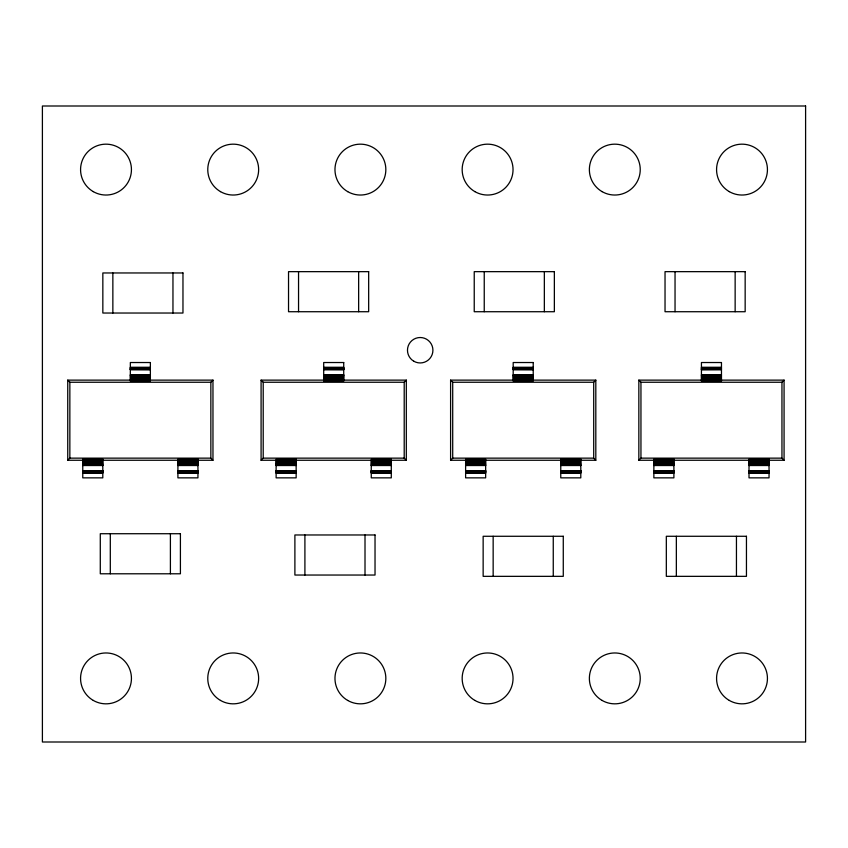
<?xml version="1.0" encoding="UTF-8"?>
<svg xmlns="http://www.w3.org/2000/svg" width="848" height="848" viewBox="0 0 848 848"><rect width="100%" height="100%" fill="white"/><g stroke="black" fill="none" stroke-linecap="round" stroke-linejoin="round"><path stroke-width="1.27" d="M83.581 460.252L67.745 460.252L69.854 458.143L69.854 382.247L67.745 380.127L131.111 380.127M212.965 380.127L212.965 460.252L210.855 458.143L210.855 382.247L212.965 380.127L149.598 380.127M276.936 460.252L261.089 460.252L263.209 458.143L263.209 382.247L261.089 380.127L324.466 380.127M406.319 380.127L406.319 460.252L404.21 458.143L404.21 382.247L406.319 380.127L342.952 380.127M466.432 460.252L450.595 460.252L452.705 458.143L452.705 382.247L450.595 380.127L513.962 380.127M595.815 380.127L595.815 460.252L593.706 458.143L593.706 382.247L595.815 380.127L532.449 380.127M654.677 460.252L638.841 460.252L640.95 458.143L640.95 382.247L638.841 380.127L702.208 380.127M784.071 380.127L784.071 460.252L781.951 458.143L781.951 382.247L784.071 380.127L720.694 380.127M130.338 367.269L150.372 367.269M323.692 367.269L343.726 367.269M513.188 367.269L533.222 367.269M701.434 367.269L721.468 367.269M130.338 367.661L150.372 367.661M323.692 367.661L343.726 367.661M513.188 367.661L533.222 367.661M701.434 367.661L721.468 367.661M130.338 368.053L150.372 368.053M323.692 368.053L343.726 368.053M513.188 368.053L533.222 368.053M701.434 368.053L721.468 368.053M130.338 368.414L150.372 368.414M323.692 368.414L343.726 368.414M513.188 368.414L533.222 368.414M701.434 368.414L721.468 368.414M130.338 368.753L150.372 368.753M323.692 368.753L343.726 368.753M513.188 368.753L533.222 368.753M701.434 368.753L721.468 368.753M130.338 369.05L150.372 369.05M323.692 369.05L343.726 369.05M513.188 369.05L533.222 369.05M701.434 369.05L721.468 369.05M130.338 369.315L150.372 369.315M323.692 369.315L343.726 369.315M513.188 369.315L533.222 369.315M701.434 369.315L721.468 369.315M130.338 369.516L150.372 369.516M323.692 369.516L343.726 369.516M513.188 369.516L533.222 369.516M701.434 369.516L721.468 369.516M130.338 369.664L150.372 369.749M323.692 369.664L343.726 369.749M513.188 369.664L533.222 369.749M701.434 369.749L721.468 369.664M130.338 374.869L150.372 374.869M323.692 374.869L343.726 374.869M513.188 374.869L533.222 374.869M701.434 374.869L721.468 374.869M130.338 375.123L150.372 375.123M323.692 375.123L343.726 375.123M513.188 375.123L533.222 375.123M701.434 375.123L721.468 375.123M130.338 375.569L150.372 375.569M323.692 375.569L343.726 375.569M513.188 375.569L533.222 375.569M701.434 375.569L721.468 375.569M130.338 376.183L150.372 376.183M323.692 376.183L343.726 376.183M513.188 376.183L533.222 376.183M701.434 376.183L721.468 376.183M130.338 376.947L150.372 376.947M323.692 376.947L343.726 376.947M513.188 376.947L533.222 376.947M701.434 376.947L721.468 376.947M130.338 377.848L150.372 377.848M323.692 377.848L343.726 377.848M513.188 377.848L533.222 377.848M701.434 377.848L721.468 377.848M130.338 378.855L150.372 378.855M323.692 378.855L343.726 378.855M513.188 378.855L533.222 378.855M701.434 378.855L721.468 378.855M130.338 379.957L150.372 379.957M323.692 379.957L343.726 379.957M513.188 379.957L533.222 379.957M701.434 379.957L721.468 379.957M69.854 382.247L210.855 382.247M263.209 382.247L404.21 382.247M452.705 382.247L593.706 382.247M640.95 382.247L781.951 382.247M69.854 458.143L210.855 458.143M263.209 458.143L404.21 458.143M452.705 458.143L593.706 458.143M640.95 458.143L781.951 458.143M102.067 460.252L178.642 460.252M197.128 460.252L212.965 460.252M295.422 460.252L371.996 460.252M390.483 460.252L406.319 460.252M484.918 460.252L561.493 460.252M579.979 460.252L595.815 460.252M673.164 460.252L749.738 460.252M768.224 460.252L784.071 460.252M82.765 460.432L102.799 460.432M177.91 460.432L197.944 460.432M276.119 460.432L296.153 460.432M371.265 460.432L391.299 460.432M465.616 460.432L485.65 460.432M560.761 460.432L580.795 460.432M653.861 460.432L673.895 460.432M749.007 460.432L769.041 460.432M82.765 461.535L102.799 461.535M177.91 461.535L197.944 461.535M276.119 461.535L296.153 461.535M371.265 461.535L391.299 461.535M465.616 461.535L485.65 461.535M560.761 461.535L580.795 461.535M653.861 461.535L673.895 461.535M749.007 461.535L769.041 461.535M82.765 462.542L102.799 462.542M177.91 462.542L197.944 462.542M276.119 462.542L296.153 462.542M371.265 462.542L391.299 462.542M465.616 462.542L485.65 462.542M560.761 462.542L580.795 462.542M653.861 462.542L673.895 462.542M749.007 462.542L769.041 462.542M82.765 463.443L102.799 463.443M177.91 463.443L197.944 463.443M276.119 463.443L296.153 463.443M371.265 463.443L391.299 463.443M465.616 463.443L485.65 463.443M560.761 463.443L580.795 463.443M653.861 463.443L673.895 463.443M749.007 463.443L769.041 463.443M82.765 464.206L102.799 464.206M177.91 464.206L197.944 464.206M276.119 464.206L296.153 464.206M371.265 464.206L391.299 464.206M465.616 464.206L485.65 464.206M560.761 464.206L580.795 464.206M653.861 464.206L673.895 464.206M749.007 464.206L769.041 464.206M82.765 464.821L102.799 464.821M177.91 464.821L197.944 464.821M276.119 464.821L296.153 464.821M371.265 464.821L391.299 464.821M465.616 464.821L485.65 464.821M560.761 464.821L580.795 464.821M653.861 464.821L673.895 464.821M749.007 464.821L769.041 464.821M82.765 465.255L102.799 465.255M177.91 465.255L197.944 465.255M276.119 465.255L296.153 465.255M371.265 465.255L391.299 465.255M465.616 465.255L485.65 465.255M560.761 465.255L580.795 465.255M653.861 465.255L673.895 465.255M749.007 465.255L769.041 465.255M82.765 465.52L102.799 465.52M177.91 465.52L197.944 465.52M276.119 465.52L296.153 465.52M371.265 465.52L391.299 465.52M465.616 465.52L485.65 465.52M560.761 465.52L580.795 465.52M653.861 465.52L673.895 465.52M749.007 465.52L769.041 465.52M82.765 470.64L102.799 470.64M177.91 470.64L197.944 470.64M276.119 470.64L296.153 470.64M371.265 470.64L391.299 470.64M465.616 470.64L485.65 470.64M560.761 470.64L580.795 470.64M653.861 470.64L673.895 470.64M749.007 470.64L769.041 470.64M82.765 470.725L102.799 470.873M177.91 470.725L197.944 470.873M276.119 470.725L296.153 470.873M371.265 470.873L391.299 470.725M465.616 470.725L485.65 470.873M560.761 470.725L580.795 470.873M653.861 470.725L673.895 470.873M749.007 470.873L769.041 470.725M82.765 471.075L102.799 471.075M177.91 471.075L197.944 471.075M276.119 471.075L296.153 471.075M371.265 471.075L391.299 471.075M465.616 471.075L485.65 471.075M560.761 471.075L580.795 471.075M653.861 471.075L673.895 471.075M749.007 471.075L769.041 471.075M82.765 471.329L102.799 471.329M177.91 471.329L197.944 471.329M276.119 471.329L296.153 471.329M371.265 471.329L391.299 471.329M465.616 471.329L485.65 471.329M560.761 471.329L580.795 471.329M653.861 471.329L673.895 471.329M749.007 471.329L769.041 471.329M82.765 471.636L102.799 471.636M177.91 471.636L197.944 471.636M276.119 471.636L296.153 471.636M371.265 471.636L391.299 471.636M465.616 471.636L485.65 471.636M560.761 471.636L580.795 471.636M653.861 471.636L673.895 471.636M749.007 471.636L769.041 471.636M82.765 471.976L102.799 471.976M177.91 471.976L197.944 471.976M276.119 471.976L296.153 471.976M371.265 471.976L391.299 471.976M465.616 471.976L485.65 471.976M560.761 471.976L580.795 471.976M653.861 471.976L673.895 471.976M749.007 471.976L769.041 471.976M82.765 472.336L102.799 472.336M177.91 472.336L197.944 472.336M276.119 472.336L296.153 472.336M371.265 472.336L391.299 472.336M465.616 472.336L485.65 472.336M560.761 472.336L580.795 472.336M653.861 472.336L673.895 472.336M749.007 472.336L769.041 472.336M82.765 472.728L102.799 472.728M177.91 472.728L197.944 472.728M276.119 472.728L296.153 472.728M371.265 472.728L391.299 472.728M465.616 472.728L485.65 472.728M560.761 472.728L580.795 472.728M653.861 472.728L673.895 472.728M749.007 472.728L769.041 472.728M82.765 473.12L102.799 473.12M177.91 473.12L197.944 473.12M276.119 473.12L296.153 473.12M371.265 473.12L391.299 473.12M465.616 473.12L485.65 473.12M560.761 473.12L580.795 473.12M653.861 473.12L673.895 473.12M749.007 473.12L769.041 473.12M736.446 536.275L736.446 576.343M735.142 271.657L735.142 311.725M676.344 536.275L676.344 576.343M675.04 271.657L675.04 311.725M638.841 380.127L638.841 460.252M553.256 536.275L553.256 576.343M544.342 271.657L544.342 311.725M493.154 536.275L493.154 576.343M484.24 271.657L484.24 311.725M450.595 380.127L450.595 460.252M365.011 534.971L365.011 575.039M358.651 271.657L358.651 311.725M304.909 534.971L304.909 575.039M298.549 271.657L298.549 311.725M261.089 380.127L261.089 460.252M172.96 272.961L172.96 313.029M170.406 533.721L170.406 573.789M112.858 272.961L112.858 313.029M110.304 533.721L110.304 573.789M67.745 380.127L67.745 460.252M805.6 106L42.4 106L42.4 742L805.6 742L805.6 106M368.668 271.657L288.532 271.657L288.532 311.725L368.668 311.725L368.668 271.657M554.359 271.657L474.233 271.657L474.233 311.725L554.359 311.725L554.359 271.657M745.159 271.657L665.033 271.657L665.033 311.725L745.159 311.725L745.159 271.657M182.967 272.961L102.841 272.961L102.841 313.029L182.967 313.029L182.967 272.961M150.372 362.531L130.338 362.531L130.338 381.123L150.372 381.123L150.372 362.531M343.726 362.531L323.692 362.531L323.692 381.123L343.726 381.123L343.726 362.531M533.222 362.531L513.188 362.531L513.188 381.123L533.222 381.123L533.222 362.531M721.468 362.531L701.434 362.531L701.434 381.123L721.468 381.123L721.468 362.531M102.799 459.266L82.765 459.266L82.765 477.859L102.799 477.859L102.799 459.266M197.944 459.266L177.91 459.266L177.91 477.859L197.944 477.859L197.944 459.266M296.153 459.266L276.119 459.266L276.119 477.859L296.153 477.859L296.153 459.266M391.299 459.266L371.265 459.266L371.265 477.859L391.299 477.859L391.299 459.266M485.65 459.266L465.616 459.266L465.616 477.859L485.65 477.859L485.65 459.266M580.795 459.266L560.761 459.266L560.761 477.859L580.795 477.859L580.795 459.266M673.895 459.266L653.861 459.266L653.861 477.859L673.895 477.859L673.895 459.266M769.041 459.266L749.007 459.266L749.007 477.859L769.041 477.859L769.041 459.266M180.412 533.721L100.287 533.721L100.287 573.789L180.412 573.789L180.412 533.721M375.028 534.971L294.892 534.971L294.892 575.039L375.028 575.039L375.028 534.971M563.273 536.275L483.148 536.275L483.148 576.343L563.273 576.343L563.273 536.275M746.452 536.275L666.327 536.275L666.327 576.343L746.452 576.343L746.452 536.275M413.835 361.248A12.72 12.72 0 0 0 432.915 350.235A12.72 12.72 0 0 0 413.835 339.221A12.72 12.72 0 0 0 413.835 361.248M729.28 700.427A25.44 25.44 0 0 0 767.44 678.4A25.44 25.44 0 0 0 729.28 656.373A25.44 25.44 0 0 0 729.28 700.427M602.08 700.427A25.44 25.44 0 0 0 640.24 678.4A25.44 25.44 0 0 0 602.08 656.373A25.44 25.44 0 0 0 602.08 700.427M474.88 700.427A25.44 25.44 0 0 0 513.04 678.4A25.44 25.44 0 0 0 474.88 656.373A25.44 25.44 0 0 0 474.88 700.427M347.68 700.427A25.44 25.44 0 0 0 385.84 678.4A25.44 25.44 0 0 0 347.68 656.373A25.44 25.44 0 0 0 347.68 700.427M220.48 700.427A25.44 25.44 0 0 0 258.64 678.4A25.44 25.44 0 0 0 220.48 656.373A25.44 25.44 0 0 0 220.48 700.427M93.28 700.427A25.44 25.44 0 0 0 131.44 678.4A25.44 25.44 0 0 0 93.28 656.373A25.44 25.44 0 0 0 93.28 700.427M93.28 191.627A25.44 25.44 0 0 0 131.44 169.6A25.44 25.44 0 0 0 93.28 147.573A25.44 25.44 0 0 0 93.28 191.627M220.48 191.627A25.44 25.44 0 0 0 258.64 169.6A25.44 25.44 0 0 0 220.48 147.573A25.44 25.44 0 0 0 220.48 191.627M347.68 191.627A25.44 25.44 0 0 0 385.84 169.6A25.44 25.44 0 0 0 347.68 147.573A25.44 25.44 0 0 0 347.68 191.627M474.88 191.627A25.44 25.44 0 0 0 513.04 169.6A25.44 25.44 0 0 0 474.88 147.573A25.44 25.44 0 0 0 474.88 191.627M602.08 191.627A25.44 25.44 0 0 0 640.24 169.6A25.44 25.44 0 0 0 602.08 147.573A25.44 25.44 0 0 0 602.08 191.627M729.28 191.627A25.44 25.44 0 0 0 767.44 169.6A25.44 25.44 0 0 0 729.28 147.573A25.44 25.44 0 0 0 729.28 191.627"/></g></svg>
